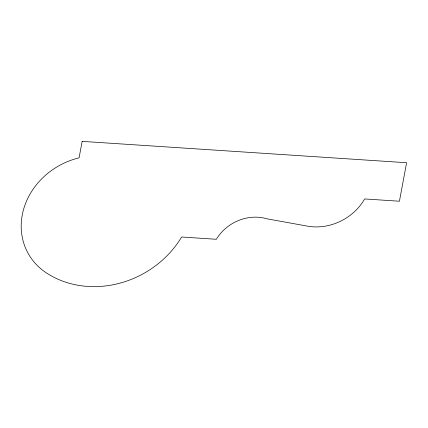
<?xml version="1.0" encoding="UTF-8"?>
<svg xmlns="http://www.w3.org/2000/svg" width="428" height="428" viewBox="0 0 428 428"><rect width="100%" height="100%" fill="white"/><g stroke="black" fill="none" stroke-linecap="round" stroke-linejoin="round"><path stroke-width="0.64" d="M82.149 141.368L79.073 157.868A69.775 61.605 -29.2 0 0 23.658 209.062A69.775 61.605 -29.2 0 0 45.957 272.615A93.181 82.272 -29.2 0 0 181.622 237L216.381 239.289A41.521 36.658 -29.2 0 1 267.152 218.852L308.481 226.326A50.975 45.01 -29.2 0 0 364.661 198.945L399.426 201.23L406.6 162.731L82.149 141.368"/></g></svg>
